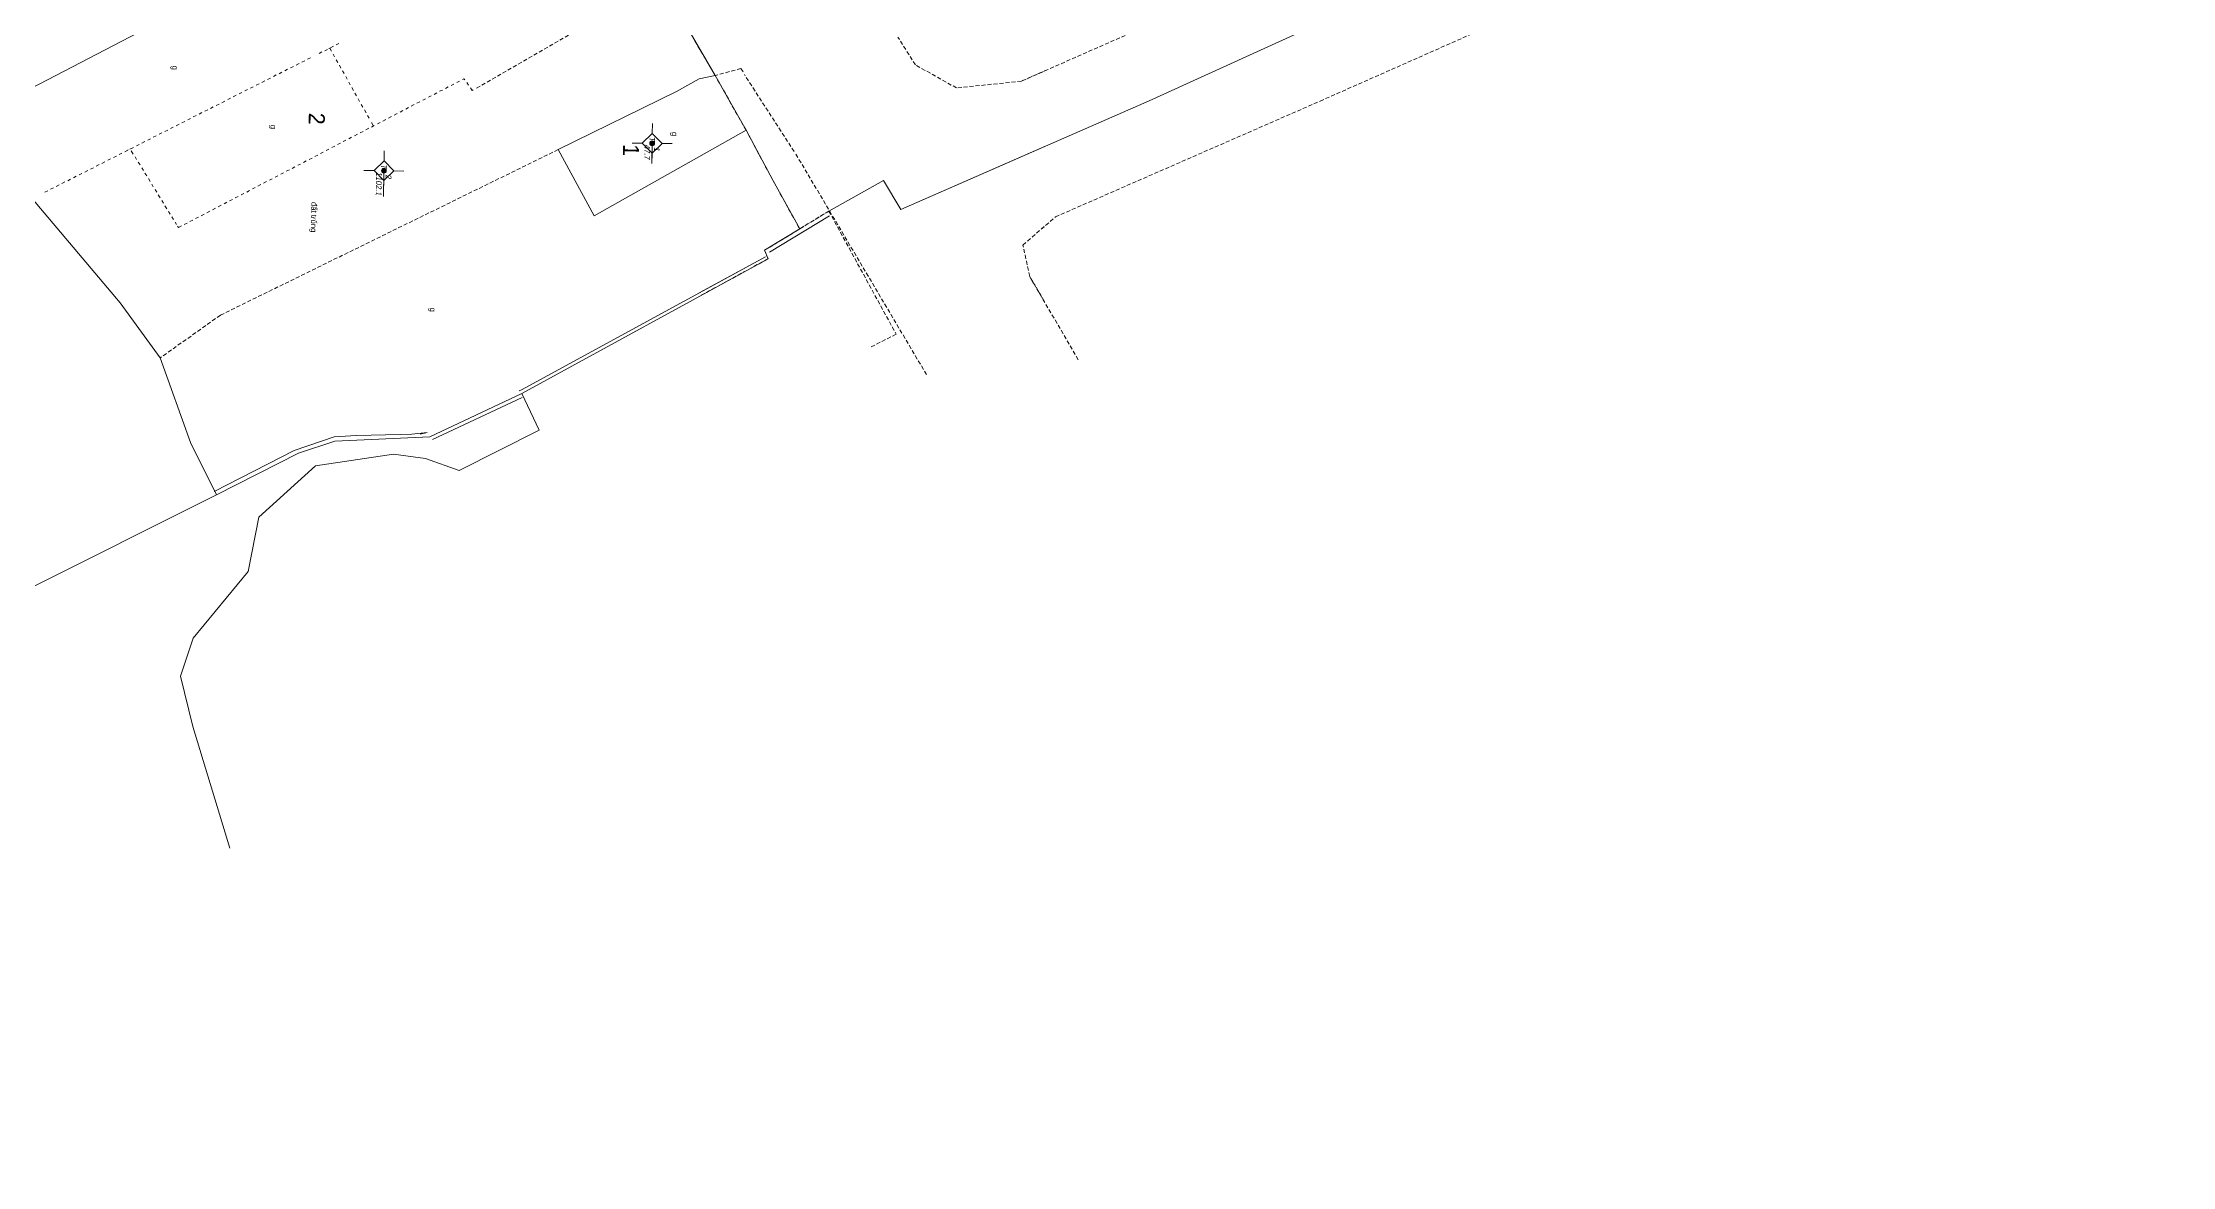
# Model space of a CAD drawing. Extents: x 601689 to 602595, y 1189742 to 1190763.
# Drawn here: x 602221.5 to 602354.6, y 1189907.9 to 1189978.1 of the extents above; entities that cross this region are included whole.
import ezdxf
from ezdxf.enums import TextEntityAlignment as Align

# ---------------------------------------------------------------- set-up
doc = ezdxf.new("R2010")
doc.units = 0
doc.header["$MEASUREMENT"] = 0
doc.linetypes.add('HIDDEN', pattern=[0.375, 0.25, -0.125])
for name, color, linetype in [('10', 250, 'Continuous'), ('11', 7, 'Continuous'), ('13', 7, 'Continuous'), ('14', 7, 'Continuous'), ('15', 7, 'Continuous'), ('22', 7, 'Continuous'), ('31', 7, 'Continuous'), ('46', 7, 'Continuous'), ('53', 7, 'Continuous')]:
    doc.layers.add(name, color=color, linetype=linetype)
doc.layers.get('0').off()
doc.styles.add('TXT', font='vnshx.shx')

# ---------------------------------------------------------------- blocks, each defined once
blk = doc.blocks.new('B')
at = {"color": 7, "linetype": 'Continuous', "lineweight": 0}
for p, q in [((0.8, 2.62), (0.8, 5.6)), ((0.62, 2.44), (0.96, 2.78)), ((0.62, -0.97), (0.96, -0.63)), ((0.8, -4.05), (0.8, -0.81))]:
    blk.add_line(p, q, dxfattribs=at)
for points in [[(0.8, 5.6), (0.53, 5.33), (0.8, 10.21), (1.04, 4.83), (0.8, 5.6)], [(0.8, -4.05), (0.53, -4.31), (0.53, -9.43)], [(0.8, -4.05), (1.04, -4.57), (1.04, -10.29)], [(0.53, -7.29), (0.8, -6.95), (1.04, -8.14)]]:
    blk.add_lwpolyline(points, dxfattribs=at)
for points in [[(0.8, 5.6), (0.8, 10.21), (1.04, 4.83)], [(0.8, -4.05), (0.8, -6.95), (1.04, -4.57), (1.04, -8.14)]]:
    blk.add_solid(points, dxfattribs=at)
at = {"color": 7, "linetype": 'Continuous', "lineweight": 0, "style": 'TXT'}
blk.add_text('B', height=1.81, rotation=360, dxfattribs=at).set_placement((0, 0))
blk = doc.blocks.new('BDONG')
at = {"color": 7, "linetype": 'Continuous', "lineweight": 0}
for p, q in [((0, 0), (0, -1.508)), ((0, 0), (2.759, 0)), ((0.342, 0), (0.342, -1.508)), ((0.797, 0), (0.797, -1.508)), ((1.274, 0), (1.274, -1.508)), ((1.73, 0), (1.73, -1.508)), ((1.753, 0), (1.753, -1.508)), ((2.072, 0), (2.072, -1.508)), ((2.759, 0), (2.759, -1.508)), ((0, -0.308), (1.73, -0.308)), ((1.753, -0.308), (2.759, -0.308)), ((0, -0.458), (1.73, -0.458)), ((1.753, -0.458), (2.759, -0.458)), ((0, -0.608), (1.73, -0.608)), ((1.753, -0.608), (2.759, -0.608)), ((0, -0.758), (1.73, -0.758)), ((1.753, -0.758), (2.759, -0.758)), ((0, -0.908), (1.73, -0.908)), ((1.753, -0.908), (2.759, -0.908)), ((0, -1.058), (1.73, -1.058)), ((1.753, -1.058), (2.759, -1.058)), ((0, -1.208), (1.73, -1.208)), ((1.753, -1.208), (2.759, -1.208)), ((0, -1.358), (1.73, -1.358)), ((1.753, -1.358), (2.759, -1.358)), ((0, -1.508), (1.73, -1.508)), ((1.753, -1.508), (2.759, -1.508))]:
    blk.add_line(p, q, dxfattribs=at)
at = {"color": 7, "linetype": 'Continuous', "lineweight": 0, "style": 'TXT'}
blk.add_text('B%%182ng c%%184c th%%246a bi%%213n %%174%%233ng ', height=0.05, rotation=360, dxfattribs=at).set_placement((0.008, 0.046))
for s, height, p in [('(D%%239ng cho ch%%216nh l%%253 bi%%213n %%174%%233ng)', 0.054, (1.743, 0.05)), ('s%%232 TT', 0.05, (0.21, -0.099)), ('s%%232 hi%%214u', 0.05, (0.639, -0.104)), ('g%%232c c%%241a th%%246a', 0.05, (1.137, -0.187)), ('s%%232 hi%%214u th%%246a', 0.05, (1.135, -0.103)), ('s%%232 hi%%214u th%%246a', 0.05, (1.612, -0.107)), ('s%%232 TT', 0.05, (1.936, -0.114)), ('s%%232 hi%%214u th%%246a b%%225', 0.05, (2.559, -0.108)), ('Th%%246a th%%170m', 0.05, (0.227, -0.214)), ('Th%%246a th%%170m', 0.05, (0.63, -0.213)), ('m%%237i th%%170m', 0.05, (1.101, -0.282)), ('l%%169n c%%203n', 0.05, (1.56, -0.224)), ('Th%%246a b%%225', 0.05, (1.956, -0.203)), ('(ch%%216 %%174%%184nh s%%232 m%%233t l%%199n)', 0.05, (2.638, -0.204))]:
    blk.add_text(s, height=height, rotation=360, dxfattribs=at).set_placement(p, align=Align.CENTER)
blk = doc.blocks.new('BANG')
at = {"color": 7, "linetype": 'Continuous', "lineweight": 0, "xscale": 9.999585560760034, "yscale": 9.999585560760034, "rotation": 359.9999199552673}
blk.add_blockref('BDONG', (0, 0), dxfattribs=at)
blk = doc.blocks.new('GHC')
at = {"color": 7, "linetype": 'Continuous', "lineweight": 0, "style": 'TXT'}
for s, p in [('C%%171ng nh%%203n %%174o v%%207 %%174%%243ng hi%%214n tr%%185ng.', (-9.13, 1.58)), ('Ch%%241 t%%222ch UBND Ph%%173%%234ng C%%199u Kho', (-9.17, -0.39)), ('Ng%%181y : ...... th%%184ng: ...... n%%168m: 2002', (-9.13, 0.62)), ('(K%%253 t%%170n, %%174%%227ng d%%202u)', (-7.2, -1.33))]:
    blk.add_text(s, height=0.5, rotation=360, dxfattribs=at).set_placement(p)
blk = doc.blocks.new('*M723723723723')
at = {"layer": '13', "color": 3, "linetype": 'Continuous', "lineweight": 0}
blk.add_line((602866.585, 1189928.849), (602867.605, 1189928.849), dxfattribs=at)
at = {"layer": '13', "color": 3, "linetype": 'Continuous', "lineweight": 0, "style": 'TXT', "oblique": 7.60551}
for s, p in [('1', (602866.735, 1189929.149)), ('47.7', (602866.585, 1189928.549))]:
    blk.add_text(s, height=0.36, dxfattribs=at).set_placement(p, align=Align.MIDDLE_LEFT)
blk.add_text('T', height=0.36, dxfattribs=at).set_placement((602866.388, 1189928.849), align=Align.MIDDLE_RIGHT)
blk = doc.blocks.new('*M724724724724')
at = {"layer": '13', "color": 3, "linetype": 'Continuous', "lineweight": 0}
blk.add_line((602868.543, 1189912.112), (602870.073, 1189912.112), dxfattribs=at)
at = {"layer": '13', "color": 3, "linetype": 'Continuous', "lineweight": 0, "style": 'TXT', "oblique": 7.60551}
blk.add_text('T', height=0.36, dxfattribs=at).set_placement((602868.346, 1189912.112), align=Align.MIDDLE_RIGHT)
for s, p in [('2', (602868.693, 1189912.412)), ('1102.1', (602868.543, 1189911.812))]:
    blk.add_text(s, height=0.36, dxfattribs=at).set_placement(p, align=Align.MIDDLE_LEFT)
blk = doc.blocks.new('CENTRD')
at = {"layer": '11', "linetype": 'Continuous', "lineweight": 0}
h = blk.add_hatch(color=2, dxfattribs=at)
edge = h.paths.add_edge_path()
edge.add_arc((0, 0), 0.15, 0, 360)
at = {"layer": '11', "color": 2, "linetype": 'Continuous', "lineweight": 0}
for p, q in [((-0.62, 0), (-1.25, 0)), ((0, 0.62), (-0.62, 0)), ((-0.62, 0), (0, -0.62)), ((0, 1.25), (0, 0.62)), ((0.62, 0), (0, 0.62)), ((0, -0.62), (0.62, 0)), ((1.25, 0), (0.62, 0)), ((0, -0.62), (0, -1.25))]:
    blk.add_line(p, q, dxfattribs=at)
blk.add_circle((0, 0), 0.15, dxfattribs=at)

msp = doc.modelspace()

# ---------------------------------------------------------------- linework, layer by layer
at = {"layer": '10', "color": 7, "linetype": 'Continuous', "lineweight": 0}
msp.add_line((602265.45, 1189972.58), (602263.51, 1189976), dxfattribs=at)
for points in [[(602250.27, 1189990.54), (602220.23, 1189974.92), (602216.83, 1189973.04)], [(602263.51, 1189976), (602260.25, 1189981.63), (602255.98, 1189979.45), (602253.58, 1189984.87), (602250.27, 1189990.54)], [(602263.51, 1189976), (602262.51, 1189975.78), (602261.11, 1189974.99), (602253.71, 1189971.37), (602255.96, 1189967.24), (602265.45, 1189972.58)], [(602251.43, 1189956.14), (602266.82, 1189964.55), (602266.61, 1189965.08), (602268.8, 1189966.42), (602267.12, 1189969.46), (602265.45, 1189972.58)]]:
    msp.add_lwpolyline(points, dxfattribs=at)
at = {"layer": '14', "color": 6, "linetype": 'HIDDEN', "lineweight": 0}
for p, q in [((602255.98, 1189979.45), (602248.55, 1189975.18)), ((602238.95, 1189977.47), (602238.77, 1189977.38)), ((602239.29, 1189977.63), (602239.12, 1189977.54)), ((602239.44, 1189977.71), (602239.38, 1189977.68)), ((602239.66, 1189977.83), (602239.44, 1189977.71)), ((602239.55, 1189977.51), (602239.44, 1189977.71)), ((602239.74, 1189977.17), (602239.65, 1189977.34)), ((602240.01, 1189978), (602239.83, 1189977.91)), ((602236.09, 1189976.03), (602235.92, 1189975.93)), ((602236.45, 1189976.2), (602236.27, 1189976.11)), ((602236.8, 1189976.39), (602236.62, 1189976.29)), ((602237.16, 1189976.56), (602236.98, 1189976.47)), ((602237.52, 1189976.75), (602237.34, 1189976.65)), ((602237.87, 1189976.92), (602237.7, 1189976.83)), ((602238.23, 1189977.11), (602238.05, 1189977.02)), ((602239.94, 1189976.81), (602239.84, 1189976.98)), ((602240.13, 1189976.46), (602240.04, 1189976.64)), ((602240.33, 1189976.12), (602240.23, 1189976.29)), ((602240.52, 1189975.76), (602240.43, 1189975.94)), ((602233.24, 1189974.58), (602233.06, 1189974.49)), ((602233.59, 1189974.76), (602233.41, 1189974.67)), ((602233.95, 1189974.93), (602233.77, 1189974.85)), ((602234.3, 1189975.12), (602234.12, 1189975.03)), ((602234.66, 1189975.3), (602234.49, 1189975.21)), ((602235.02, 1189975.48), (602234.84, 1189975.39)), ((602235.37, 1189975.66), (602235.2, 1189975.57)), ((602235.74, 1189975.84), (602235.55, 1189975.75)), ((602240.72, 1189975.41), (602240.62, 1189975.59)), ((602240.91, 1189975.07), (602240.82, 1189975.24)), ((602241.11, 1189974.72), (602241.01, 1189974.9)), ((602245.77, 1189974.72), (602245.6, 1189974.64)), ((602246.13, 1189974.91), (602245.95, 1189974.82)), ((602246.49, 1189975.09), (602246.3, 1189975.01)), ((602246.84, 1189975.28), (602246.66, 1189975.19)), ((602247.19, 1189975.46), (602247.02, 1189975.38)), ((602247.55, 1189975.65), (602247.37, 1189975.56)), ((602248.11, 1189975.39), (602247.99, 1189975.56)), ((602248.33, 1189975.07), (602248.22, 1189975.23)), ((602248.4, 1189975.11), (602248.33, 1189975.07)), ((602230.74, 1189973.31), (602230.56, 1189973.22)), ((602231.09, 1189973.49), (602230.91, 1189973.41)), ((602231.45, 1189973.68), (602231.27, 1189973.58)), ((602231.81, 1189973.85), (602231.63, 1189973.77)), ((602232.16, 1189974.04), (602231.99, 1189973.94)), ((602232.52, 1189974.21), (602232.34, 1189974.13)), ((602232.87, 1189974.4), (602232.7, 1189974.3)), ((602241.3, 1189974.37), (602241.21, 1189974.55)), ((602241.5, 1189974.02), (602241.4, 1189974.19)), ((602241.7, 1189973.67), (602241.6, 1189973.85)), ((602241.89, 1189973.33), (602241.79, 1189973.5)), ((602242.94, 1189973.25), (602242.76, 1189973.15)), ((602243.29, 1189973.44), (602243.11, 1189973.34)), ((602243.64, 1189973.62), (602243.47, 1189973.52)), ((602244, 1189973.81), (602243.83, 1189973.71)), ((602244.36, 1189973.99), (602244.18, 1189973.9)), ((602244.71, 1189974.18), (602244.53, 1189974.08)), ((602245.06, 1189974.35), (602244.88, 1189974.27)), ((602245.42, 1189974.54), (602245.25, 1189974.45)), ((602228.23, 1189972.05), (602228.06, 1189971.96)), ((602228.59, 1189972.23), (602228.41, 1189972.14)), ((602228.95, 1189972.41), (602228.78, 1189972.33)), ((602229.31, 1189972.59), (602229.13, 1189972.5)), ((602229.66, 1189972.77), (602229.49, 1189972.69)), ((602230.02, 1189972.95), (602229.84, 1189972.86)), ((602230.38, 1189973.13), (602230.2, 1189973.05)), ((602240.45, 1189971.96), (602240.28, 1189971.87)), ((602240.8, 1189972.14), (602240.63, 1189972.04)), ((602241.17, 1189972.33), (602240.99, 1189972.23)), ((602241.52, 1189972.51), (602241.34, 1189972.41)), ((602241.87, 1189972.7), (602241.69, 1189972.6)), ((602242.16, 1189972.84), (602241.99, 1189973.15)), ((602242.22, 1189972.88), (602242.05, 1189972.78)), ((602242.58, 1189973.07), (602242.41, 1189972.97)), ((602225.38, 1189970.6), (602225.2, 1189970.51)), ((602225.73, 1189970.79), (602225.56, 1189970.7)), ((602226.1, 1189970.96), (602225.92, 1189970.88)), ((602226.45, 1189971.15), (602226.28, 1189971.06)), ((602226.81, 1189971.33), (602226.63, 1189971.24)), ((602227.17, 1189971.51), (602226.8, 1189971.33)), ((602227.16, 1189971.09), (602226.96, 1189971.4)), ((602227.36, 1189970.75), (602227.27, 1189970.92)), ((602227.53, 1189971.69), (602227.35, 1189971.6)), ((602227.58, 1189970.41), (602227.47, 1189970.58)), ((602227.88, 1189971.87), (602227.7, 1189971.78)), ((602237.97, 1189970.66), (602237.79, 1189970.57)), ((602238.33, 1189970.84), (602238.15, 1189970.76)), ((602238.68, 1189971.03), (602238.5, 1189970.94)), ((602239.03, 1189971.22), (602238.86, 1189971.13)), ((602239.38, 1189971.4), (602239.21, 1189971.31)), ((602239.75, 1189971.59), (602239.57, 1189971.5)), ((602240.1, 1189971.77), (602239.92, 1189971.68)), ((602222.89, 1189969.35), (602222.7, 1189969.25)), ((602223.24, 1189969.52), (602223.07, 1189969.43)), ((602223.6, 1189969.71), (602223.42, 1189969.61)), ((602223.95, 1189969.88), (602223.77, 1189969.79)), ((602224.32, 1189970.07), (602224.13, 1189969.97)), ((602224.67, 1189970.24), (602224.49, 1189970.15)), ((602225.02, 1189970.43), (602224.85, 1189970.34)), ((602227.79, 1189970.07), (602227.69, 1189970.24)), ((602228, 1189969.73), (602227.89, 1189969.9)), ((602228.21, 1189969.38), (602228.1, 1189969.56)), ((602235.49, 1189969.37), (602235.3, 1189969.28)), ((602235.84, 1189969.55), (602235.67, 1189969.46)), ((602236.19, 1189969.73), (602236.02, 1189969.65)), ((602236.55, 1189969.92), (602236.37, 1189969.83)), ((602236.91, 1189970.1), (602236.72, 1189970.02)), ((602237.26, 1189970.29), (602237.09, 1189970.2)), ((602237.61, 1189970.47), (602237.44, 1189970.39)), ((602221.81, 1189968.8), (602221.64, 1189968.71)), ((602222.17, 1189968.99), (602221.99, 1189968.89)), ((602222.52, 1189969.16), (602222.35, 1189969.07)), ((602228.41, 1189969.04), (602228.31, 1189969.21)), ((602228.63, 1189968.71), (602228.52, 1189968.88)), ((602228.83, 1189968.36), (602228.72, 1189968.54)), ((602229.04, 1189968.02), (602228.94, 1189968.19)), ((602233.01, 1189968.08), (602232.83, 1189967.98)), ((602233.36, 1189968.26), (602233.18, 1189968.17)), ((602233.71, 1189968.45), (602233.53, 1189968.35)), ((602234.07, 1189968.63), (602233.89, 1189968.54)), ((602234.42, 1189968.82), (602234.25, 1189968.72)), ((602234.78, 1189969), (602234.6, 1189968.91)), ((602235.13, 1189969.19), (602234.95, 1189969.09)), ((602229.25, 1189967.68), (602229.14, 1189967.85)), ((602229.46, 1189967.34), (602229.36, 1189967.51)), ((602229.67, 1189967), (602229.57, 1189967.17)), ((602229.86, 1189966.69), (602229.77, 1189966.83)), ((602229.98, 1189966.51), (602229.93, 1189966.59)), ((602230.17, 1189966.6), (602229.99, 1189966.51)), ((602230.52, 1189966.78), (602230.34, 1189966.69)), ((602230.87, 1189966.97), (602230.7, 1189966.88)), ((602231.23, 1189967.15), (602231.05, 1189967.06)), ((602231.59, 1189967.34), (602231.41, 1189967.24)), ((602231.94, 1189967.52), (602231.76, 1189967.42)), ((602232.29, 1189967.71), (602232.11, 1189967.61)), ((602232.65, 1189967.89), (602232.47, 1189967.79))]:
    msp.add_line(p, q, dxfattribs=at)
for points in [[(602247.87, 1189975.72), (602247.82, 1189975.79), (602247.72, 1189975.75)], [(602253.71, 1189971.37), (602232.6, 1189961.03), (602228.84, 1189958.36)]]:
    msp.add_lwpolyline(points, dxfattribs=at)
at = {"layer": '22', "color": 7, "linetype": 'HIDDEN', "lineweight": 0}
for p, q in [((602263.51, 1189976), (602260.25, 1189981.62)), ((602265.13, 1189976.43), (602263.51, 1189976)), ((602265.13, 1189976.43), (602263.51, 1189976)), ((602265.45, 1189972.58), (602263.51, 1189976)), ((602265.26, 1189976.23), (602265.13, 1189976.43)), ((602265.26, 1189976.23), (602265.13, 1189976.43)), ((602268.45, 1189971.25), (602265.34, 1189976.06)), ((602268.45, 1189971.25), (602265.34, 1189976.06)), ((602267.12, 1189969.46), (602265.45, 1189972.58)), ((602276.72, 1189957.32), (602268.56, 1189971.09)), ((602276.72, 1189957.32), (602268.56, 1189971.09)), ((602268.77, 1189966.47), (602267.12, 1189969.46)), ((602268.8, 1189966.42), (602270.62, 1189967.53)), ((602270.62, 1189967.53), (602274.83, 1189959.84)), ((602274.83, 1189959.84), (602273.18, 1189959.01))]:
    msp.add_line(p, q, dxfattribs=at)
for points in [[(602286.2, 1189958.25), (602283.17, 1189963.45), (602282.75, 1189965.41), (602284.78, 1189967.17), (602301.32, 1189974.4), (602327.26, 1189985.88), (602354.57, 1189998.45)], [(602311.78, 1189988.49), (602282.65, 1189975.64), (602278.6, 1189975.22), (602276.03, 1189976.66), (602274.93, 1189978.4)], [(602284.26, 1189976.35), (602282.65, 1189975.64), (602278.6, 1189975.22), (602276.03, 1189976.66), (602274.93, 1189978.4)], [(602262.64, 1189962.27), (602266.82, 1189964.55), (602266.61, 1189965.08), (602270.62, 1189967.53), (602274.83, 1189959.84), (602273.18, 1189959.01)], [(602284.07, 1189961.91), (602283.17, 1189963.45), (602282.75, 1189965.41), (602284.13, 1189966.61)]]:
    msp.add_lwpolyline(points, dxfattribs=at)
at = {"layer": '31', "color": 92, "linetype": 'Continuous', "lineweight": 0}
for points in [[(602216.83, 1189973.04), (602226.33, 1189961.81), (602228.84, 1189958.36), (602230.74, 1189953.08), (602232.36, 1189949.82), (602237.48, 1189952.42), (602239.76, 1189953.16), (602245.69, 1189953.44), (602251.43, 1189956.14)], [(602233.19, 1189927.75), (602230.87, 1189935.35), (602230.11, 1189938.48), (602230.9, 1189940.85), (602234.33, 1189945.02), (602235, 1189948.41), (602238.54, 1189951.62), (602243.41, 1189952.36), (602245.41, 1189952.09), (602247.53, 1189951.33), (602252.51, 1189953.85), (602251.43, 1189956.14)]]:
    msp.add_lwpolyline(points, dxfattribs=at)
at = {"layer": '46', "color": 52, "linetype": 'Continuous', "lineweight": 0}
for p, q in [((602284.2, 1189971.61), (602275.11, 1189967.63)), ((602274.03, 1189969.45), (602270.62, 1189967.53)), ((602274.03, 1189969.45), (602270.62, 1189967.53)), ((602275.11, 1189967.63), (602274.03, 1189969.45)), ((602270.67, 1189967.24), (602266.91, 1189964.96)), ((602270.67, 1189967.24), (602266.91, 1189964.96)), ((602262.56, 1189962.44), (602266.67, 1189964.68)), ((602251.46, 1189955.88), (602245.86, 1189953.26))]:
    msp.add_line(p, q, dxfattribs=at)
for points in [[(602305.23, 1189981.08), (602290.63, 1189974.42), (602275.11, 1189967.63)], [(602266.67, 1189964.68), (602251.41, 1189956.36), (602251.26, 1189956.3)], [(602245.09, 1189953.6), (602245.53, 1189953.71), (602244.56, 1189953.59), (602243.84, 1189953.57), (602241.11, 1189953.52), (602240.07, 1189953.46), (602239.72, 1189953.43), (602237.21, 1189952.57), (602232.22, 1189950.02)], [(602232.36, 1189949.82), (602208.31, 1189937.77), (602208.25, 1189937.73), (602182.09, 1189920.15), (602179.93, 1189918.73)]]:
    msp.add_lwpolyline(points, dxfattribs=at)

# ---------------------------------------------------------------- block references
at = {"color": 7, "linetype": 'Continuous', "lineweight": 0}
for name, p, rotation in [('BANG', (602246.37, 1189988.61), 269.2144660607985), ('B', (602338.31, 1189965.34), 269.214199256255), ('B', (602268.68, 1189922.79), 269.214199256255), ('GHC', (602246.01, 1189909.37), 359.214199256255)]:
    msp.add_blockref(name, p, dxfattribs=dict(at, rotation=rotation))
at = {"layer": '11', "color": 2, "linetype": 'Continuous', "lineweight": 0, "rotation": 269.1680420500809}
for p in [(602259.58, 1189971.76), (602242.82, 1189970.05)]:
    msp.add_blockref('CENTRD', p, dxfattribs=at)
at = {"layer": '13', "color": 3, "linetype": 'Continuous', "lineweight": 0, "rotation": 269.1680420500809}
for name in ['*M723723723723', '*M724724724724']:
    msp.add_blockref(name, (-578790.27, 1810052.36), dxfattribs=at)

# ---------------------------------------------------------------- texts
at = {"layer": '15', "color": 7, "linetype": 'Continuous', "lineweight": 0, "style": 'TXT'}
for s, p in [('g', (602229.77, 1189976.61)), ('g', (602235.92, 1189972.92)), ('g', (602260.99, 1189972.47)), ('%%174%%202t tr%%232ng', (602238.46, 1189968.1)), ('g', (602245.88, 1189961.5))]:
    msp.add_text(s, height=0.36, rotation=269.2144, dxfattribs=at).set_placement(p, align=Align.MIDDLE_LEFT)
at = {"layer": '53', "color": 200, "linetype": 'Continuous', "lineweight": 0, "style": 'TXT'}
for s, p in [('2', (602238.63, 1189973.67)), ('1', (602258.27, 1189971.71))]:
    msp.add_text(s, height=1, rotation=269.2144, dxfattribs=at).set_placement(p, align=Align.MIDDLE_LEFT)

doc.saveas('drawing.dxf')
